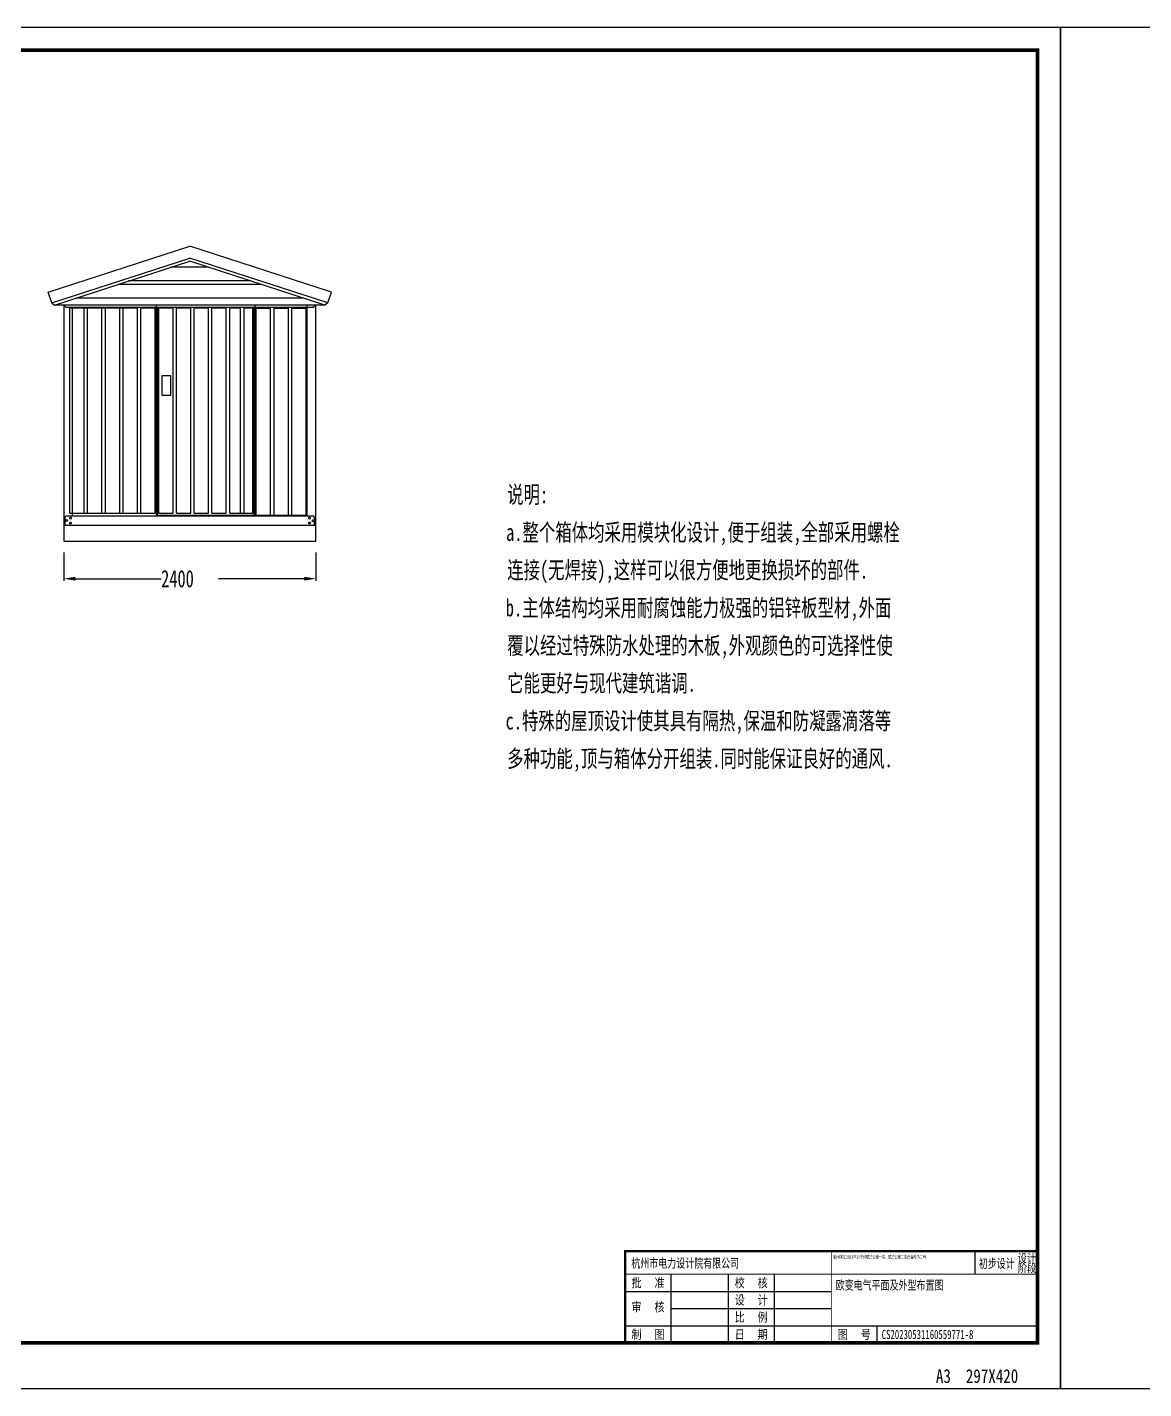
# Model space of a CAD drawing. Extents: x 1225 to 6895, y 909 to 1228.
# Drawn here: x 4779.6 to 5023.3, y 930.5 to 1227.5 of the extents above; entities that cross this region are included whole.
import ezdxf
from ezdxf.enums import TextEntityAlignment as Align

# ---------------------------------------------------------------- set-up
doc = ezdxf.new("R2010")
doc.units = 0
doc.layers.get('0').update_dxf_attribs({"linetype": 'CONTINUOUS'})
for name, color, linetype in [('__2', 6, 'CONTINUOUS'), ('_____1', 7, 'CONTINUOUS'), ('GESOFTDRAWFRAMETITLELAYER', 3, 'CONTINUOUS'), ('OUT-TITLE', 2, 'CONTINUOUS'), ('PUB_TITLE', 252, 'CONTINUOUS')]:
    doc.layers.add(name, color=color, linetype=linetype)
doc.styles.add('___1', font='simfang.ttf', dxfattribs={"width": 0.8})
doc.styles.add('GOLD___', font='', dxfattribs={"width": 0.7})
doc.styles.get("Standard").update_dxf_attribs({"font": ''})
doc.styles.get('GOLD___').set_extended_font_data('SimSun')
doc.styles.get('STANDARD').set_extended_font_data('SimSun')

# ---------------------------------------------------------------- blocks, each defined once
blk = doc.blocks.new('A3-420X297_____DWG')
at = {"layer": 'OUT-TITLE', "color": 5}
blk.add_lwpolyline([(0, 0), (0, 297), (420, 297), (420, 0)], close=True, dxfattribs=at)
at = {"layer": 'PUB_TITLE', "color": 4, "const_width": 0.8}
blk.add_lwpolyline([(25, 10), (25, 292), (415, 292), (415, 10)], close=True, dxfattribs=at)
at = {"layer": '_____1', "color": 1, "style": '___1', "width": 0.8}
blk.add_text('A3  297X420', height=3, dxfattribs=at).set_placement((392.82, 1.27))
blk = doc.blocks.new('____')
at = {"layer": 'GESOFTDRAWFRAMETITLELAYER', "color": 4}
for p, q in [((76.34, 20), (76.34, 15)), ((90, 0), (90, 20)), ((10, 15), (10, 0)), ((22.5, 15), (22.5, 0)), ((32.5, 15), (32.5, 0)), ((0, 11.25), (45, 11.25)), ((10, 7.5), (45, 7.5)), ((0, 3.75), (90, 3.75)), ((55, 0), (55, 3.75)), ((0, 0), (90, 0))]:
    blk.add_line(p, q, dxfattribs=at)
at = {"layer": 'GESOFTDRAWFRAMETITLELAYER', "const_width": 0.5}
blk.add_lwpolyline([(0, 0), (0, 20), (90, 20)], dxfattribs=at)
at = {"layer": 'GESOFTDRAWFRAMETITLELAYER', "color": 4, "const_width": 0.2}
for points in [[(45, 20), (45, 0)], [(0, 15), (90, 15)]]:
    blk.add_lwpolyline(points, dxfattribs=at)
at = {"width": 0.7, "flags": 1}
for tag, p in [('设计单位', (1.36, 16.41)), ('设计阶段', (77.18, 16.35)), ('比例', (33, 4.6)), ('日期', (33, 0.85)), ('图号', (55.99, 0.85))]:
    blk.add_attdef(tag, p, '', height=2, dxfattribs=at)
for tag, p in [('工程名称_001', (45.47, 19.23)), ('图纸名称_001', (46.15, 13.98))]:
    blk.add_attdef(tag, text='', height=2, dxfattribs=at).set_placement(p, align=Align.TOP_LEFT)
at = {"flags": 1}
for tag, p in [('审批', (11.15, 11.92)), ('校核', (33.11, 11.91)), ('审核', (11.08, 8.1))]:
    blk.add_attdef(tag, p, '', height=2.5, dxfattribs=at)
at = {"layer": 'GESOFTDRAWFRAMETITLELAYER', "color": 3, "width": 0.8}
for s, height, oblique, p in [('设计', 1.8, 1, (87.65, 18.49)), ('阶段', 1.8, 1, (87.69, 16.34)), ('批', 2, 0.8, (2.5, 13.12)), ('准', 2, 0.8, (7.5, 13.12)), ('校', 2, 0.8, (25, 13.12)), ('核', 2, 1, (30, 13.12)), ('审', 2, 0.8, (2.5, 7.85)), ('核', 2, 0.8, (7.5, 7.85)), ('设', 2, 0.8, (25, 9.38)), ('计', 2, 0.8, (30, 9.38)), ('比', 2, 0.8, (25, 5.62)), ('例', 2, 0.8, (30, 5.62)), ('制', 2, 0.8, (2.5, 1.88)), ('图', 2, 0.8, (7.5, 1.88)), ('日', 2, 0.8, (25, 1.88)), ('期', 2, 0.8, (30, 1.88)), ('图', 2, 1, (47.5, 1.88)), ('号', 2, 1, (52.5, 1.88))]:
    blk.add_text(s, height=height, dxfattribs=dict(at, oblique=oblique)).set_placement(p, align=Align.MIDDLE_CENTER)
blk = doc.blocks.new('24149E4AF33B4AAAB6B4F88587')
for name, p in [('A3-420X297_____DWG', (0, -297)), ('____', (325, -287))]:
    blk.add_blockref(name, p)
at = {"width": 0.7}
for tag, p in [('设计单位', (326.36, -270.59)), ('设计阶段', (402.18, -270.65)), ('比例', (358, -282.4)), ('日期', (358, -286.15)), ('图号', (380.99, -286.15))]:
    blk.add_attdef(tag, p, '', height=2, dxfattribs=at)
for tag, p in [('工程名称_001', (370.47, -267.77)), ('图纸名称_001', (371.15, -273.02))]:
    blk.add_attdef(tag, text='', height=2, dxfattribs=at).set_placement(p, align=Align.TOP_LEFT)
for tag, p in [('审批', (336.15, -275.08)), ('校核', (358.11, -275.09)), ('审核', (336.08, -278.9))]:
    blk.add_attdef(tag, p, '', height=2.5)
blk = doc.blocks.new('E8D556914F96455C8DE99E2E92')
for name, p in [('A3-420X297_____DWG', (0, -297)), ('____', (325, -287))]:
    blk.add_blockref(name, p)
at = {"width": 0.7}
for tag, p in [('设计单位', (326.36, -270.59)), ('设计阶段', (402.18, -270.65)), ('比例', (358, -282.4)), ('日期', (358, -286.15)), ('图号', (380.99, -286.15))]:
    blk.add_attdef(tag, p, '', height=2, dxfattribs=at)
for tag, p in [('工程名称_001', (370.47, -267.77)), ('图纸名称_001', (371.15, -273.02))]:
    blk.add_attdef(tag, text='', height=2, dxfattribs=at).set_placement(p, align=Align.TOP_LEFT)
for tag, p in [('审批', (336.15, -275.08)), ('校核', (358.11, -275.09)), ('审核', (336.08, -278.9))]:
    blk.add_attdef(tag, p, '', height=2.5)

msp = doc.modelspace()

# ---------------------------------------------------------------- linework, layer by layer
at = {"layer": '__2', "color": 7}
for p, q in [((4784.204, 1169.752), (4815.102, 1179.791)), ((4845.999, 1169.752), (4815.102, 1179.791)), ((4784.977, 1167.374), (4815.102, 1177.162)), ((4785.602, 1166.92), (4815.102, 1176.505)), ((4845.227, 1167.374), (4815.102, 1177.162)), ((4844.602, 1166.92), (4815.102, 1176.505)), ((4819.211, 1175.17), (4810.992, 1175.17)), ((4830.752, 1171.42), (4799.451, 1171.42)), ((4828.444, 1172.17), (4801.759, 1172.17)), ((4784.977, 1167.374), (4784.204, 1169.752)), ((4784.977, 1167.374), (4785.602, 1166.92)), ((4839.985, 1168.42), (4790.218, 1168.42)), ((4845.227, 1167.374), (4844.602, 1166.92)), ((4845.227, 1167.374), (4845.999, 1169.752)), ((4842.602, 1166.92), (4785.602, 1166.92)), ((4787.602, 1166.92), (4787.602, 1115.42)), ((4787.852, 1166.92), (4787.852, 1166.67)), ((4787.852, 1166.92), (4787.852, 1166.67)), ((4788.102, 1166.42), (4787.852, 1166.67)), ((4844.602, 1166.92), (4788.102, 1166.92)), ((4842.102, 1166.42), (4788.102, 1166.42)), ((4788.952, 1121.495), (4788.952, 1166.22)), ((4803.702, 1166.22), (4788.952, 1166.22)), ((4789.477, 1166.42), (4789.477, 1120.92)), ((4792.077, 1121.495), (4792.077, 1166.22)), ((4792.827, 1121.495), (4792.827, 1166.22)), ((4795.952, 1121.495), (4795.952, 1166.22)), ((4796.702, 1121.495), (4796.702, 1166.22)), ((4799.827, 1121.495), (4799.827, 1166.22)), ((4800.577, 1121.495), (4800.577, 1166.22)), ((4803.702, 1121.495), (4803.702, 1166.22)), ((4804.452, 1121.495), (4804.452, 1166.22)), ((4807.577, 1166.22), (4804.452, 1166.22)), ((4807.577, 1121.495), (4807.577, 1166.22)), ((4807.852, 1120.92), (4807.852, 1166.92)), ((4808.052, 1121.12), (4808.052, 1166.22)), ((4811.452, 1166.22), (4808.052, 1166.22)), ((4808.327, 1121.495), (4808.327, 1166.22)), ((4811.452, 1121.495), (4811.452, 1166.22)), ((4812.202, 1121.495), (4812.202, 1166.22)), ((4815.327, 1166.22), (4812.202, 1166.22)), ((4815.327, 1121.495), (4815.327, 1166.22)), ((4816.077, 1121.495), (4816.077, 1166.22)), ((4819.202, 1166.22), (4816.077, 1166.22)), ((4819.202, 1121.495), (4819.202, 1166.22)), ((4819.952, 1121.495), (4819.952, 1166.22)), ((4823.077, 1166.22), (4819.952, 1166.22)), ((4823.077, 1121.495), (4823.077, 1166.22)), ((4823.827, 1121.495), (4823.827, 1166.22)), ((4826.202, 1166.22), (4823.827, 1166.22)), ((4826.202, 1121.495), (4826.202, 1166.22)), ((4826.952, 1121.495), (4826.952, 1166.22)), ((4829.152, 1166.22), (4826.952, 1166.22)), ((4828.877, 1121.495), (4828.877, 1166.22)), ((4829.152, 1121.12), (4829.152, 1166.22)), ((4829.352, 1120.92), (4829.352, 1166.92)), ((4829.627, 1121.12), (4829.627, 1166.22)), ((4829.627, 1166.22), (4832.752, 1166.22)), ((4832.752, 1121.12), (4832.752, 1166.22)), ((4833.502, 1121.12), (4833.502, 1166.22)), ((4833.502, 1166.22), (4836.627, 1166.22)), ((4836.627, 1121.12), (4836.627, 1166.22)), ((4837.377, 1121.12), (4837.377, 1166.22)), ((4837.377, 1166.22), (4840.502, 1166.22)), ((4840.502, 1121.12), (4840.502, 1166.22)), ((4840.727, 1120.92), (4840.727, 1166.92)), ((4842.102, 1166.42), (4842.352, 1166.67)), ((4842.352, 1166.67), (4842.352, 1166.92)), ((4842.602, 1115.42), (4842.602, 1166.92)), ((4842.602, 1118.92), (4842.602, 1166.92)), ((4810.995, 1151.489), (4808.995, 1151.489)), ((4808.995, 1151.489), (4808.995, 1147.239)), ((4810.995, 1147.239), (4810.995, 1151.489)), ((4808.995, 1147.239), (4810.995, 1147.239)), ((4787.602, 1120.92), (4787.602, 1118.92)), ((4787.852, 1120.67), (4788.102, 1120.92)), ((4787.852, 1120.67), (4787.852, 1118.92)), ((4788.102, 1120.92), (4842.102, 1120.92)), ((4788.952, 1121.495), (4807.577, 1121.495)), ((4808.052, 1121.12), (4829.152, 1121.12)), ((4808.327, 1121.495), (4811.452, 1121.495)), ((4812.202, 1121.495), (4815.327, 1121.495)), ((4816.077, 1121.495), (4819.202, 1121.495)), ((4819.952, 1121.495), (4823.077, 1121.495)), ((4823.827, 1121.495), (4826.952, 1121.495)), ((4825.69, 1121.495), (4828.877, 1121.495)), ((4829.627, 1121.12), (4840.502, 1121.12)), ((4842.352, 1120.67), (4842.102, 1120.92)), ((4842.352, 1118.92), (4842.352, 1120.67)), ((4787.602, 1118.92), (4842.602, 1118.92)), ((4787.602, 1115.42), (4842.602, 1115.42))]:
    msp.add_line(p, q, dxfattribs=at)
at = {"layer": '__2'}
for p, q in [((4787.602, 1112.92), (4787.602, 1106.731)), ((4842.602, 1112.92), (4842.602, 1106.731)), ((4790.102, 1107.231), (4808.849, 1107.231)), ((4840.102, 1107.231), (4821.354, 1107.231))]:
    msp.add_line(p, q, dxfattribs=at)
at = {"layer": '__2', "color": 7}
for centre in [(4788.242, 1119.943), (4789.066, 1120.414), (4841.21, 1120.437), (4842.053, 1119.848), (4789.085, 1119.354), (4841.229, 1119.378)]:
    msp.add_circle(centre, 0.211, dxfattribs=at)
at = {"layer": '__2'}
for points in [[(4790.102, 1107.647), (4790.102, 1106.814), (4787.602, 1107.231)], [(4840.102, 1107.647), (4840.102, 1106.814), (4842.602, 1107.231)]]:
    msp.add_solid(points, dxfattribs=at)

# ---------------------------------------------------------------- block references
ref = msp.add_blockref('24149E4AF33B4AAAB6B4F88587', (4585.084, 1227.526))
ref.add_attrib('图纸名称_001', '欧变电气平面及外型布置图', (4956.027, 952.147), dxfattribs={"height": 2, "width": 0.7})
ref.add_attrib('图号', 'CS20230531160559771-8', (4966.074, 941.377), dxfattribs={"height": 2, "width": 0.7})
ref.add_attrib('设计单位', '杭州市电力设计院有限公司', (4911.447, 956.94), dxfattribs={"height": 2, "width": 0.7})
ref.add_attrib('设计阶段', '初步设计', (4987.267, 956.876), dxfattribs={"height": 2, "width": 0.7})
ref.add_attrib('工程名称_001', '杭州滨江2023年10千伏联庄公寓一变、联庄公寓二变设备改造工程', (4955.52, 958.929), dxfattribs={"height": 0.7, "width": 0.7})
ref = msp.add_blockref('E8D556914F96455C8DE99E2E92', (5005.084, 1227.526))
ref.add_attrib('图纸名称_001', '欧变土建条件及接地布置图', (5376.027, 952.135), dxfattribs={"height": 2, "width": 0.7})
ref.add_attrib('图号', 'CS20230531160559771-9', (5386.074, 941.377), dxfattribs={"height": 2, "width": 0.7})
ref.add_attrib('设计单位', '杭州市电力设计院有限公司', (5331.447, 956.94), dxfattribs={"height": 2, "width": 0.7})
ref.add_attrib('设计阶段', '初步设计', (5407.267, 956.876), dxfattribs={"height": 2, "width": 0.7})
ref.add_attrib('工程名称_001', '杭州滨江2023年10千伏联庄公寓一变、联庄公寓二变设备改造工程', (5375.52, 958.929), dxfattribs={"height": 0.7, "width": 0.7})

# ---------------------------------------------------------------- texts
at = {"layer": '__2', "color": 7, "style": 'GOLD___', "width": 0.7}
for s, p in [('说明:', (4884.356, 1123.705)), ('a.整个箱体均采用模块化设计,便于组装,全部采用螺栓', (4884.122, 1115.471)), ('连接(无焊接),这样可以很方便地更换损坏的部件.', (4884.356, 1107.25)), ('b.主体结构均采用耐腐蚀能力极强的铝锌板型材,外面', (4884.053, 1099.012)), ('覆以经过特殊防水处理的木板,外观颜色的可选择性使', (4884.356, 1090.791)), ('它能更好与现代建筑谐调.', (4884.356, 1082.574)), ('c.特殊的屋顶设计使其具有隔热,保温和防凝露滴落等', (4884.012, 1074.336)), ('多种功能,顶与箱体分开组装.同时能保证良好的通风.', (4884.356, 1066.115))]:
    msp.add_text(s, height=3.75, dxfattribs=at).set_placement(p)
at = {"layer": '__2', "style": 'GOLD___', "width": 0.7}
msp.add_text('2400', height=3.75, dxfattribs=at).set_placement((4808.852, 1105.356))

doc.saveas('drawing.dxf')
